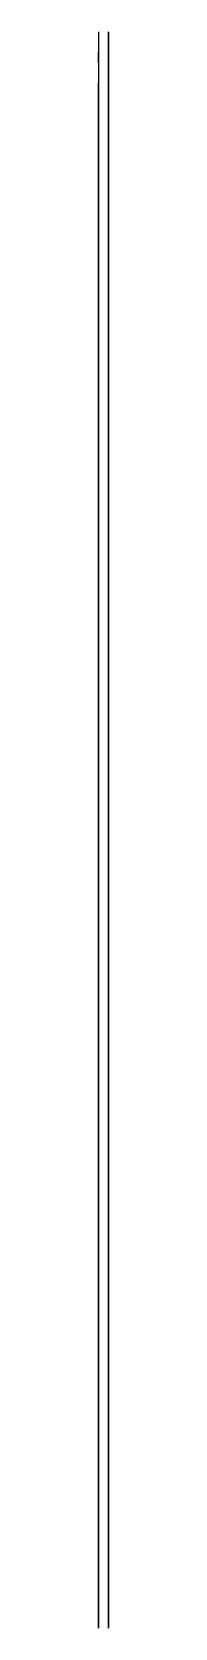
# Model space of a CAD drawing. Header units: centimetres. Extents: x 0 to 0.3, y -26.2 to 20.8.
import ezdxf

# ---------------------------------------------------------------- set-up
doc = ezdxf.new("R2010")
doc.units = ezdxf.units.CM
doc.header["$MEASUREMENT"] = 0
for name, color, linetype in [('Side 2 Skin v6_Sketch1', 7, 'Continuous'), ('Side 2 Skin v6_Sketch2', 7, 'Continuous'), ('Side 2 Skin v6_Sketch3', 7, 'Continuous')]:
    doc.layers.add(name, color=color, linetype=linetype)

msp = doc.modelspace()

# ---------------------------------------------------------------- linework, layer by layer
at = {"layer": 'Side 2 Skin v6_Sketch1'}
for p, q in [((0, 20.8, 6.25), (0, 18.9, 7)), ((0, 20.8, -6.25), (0, 19.1, -7)), ((0, 20.8, 6.25), (0, 20.8, -6.25)), ((0, 20.2, -1), (0, 20.2, -3)), ((0, 20.2, -3), (0, 19.9, -3)), ((0, 19.9, 3), (0, 20.2, 3)), ((0, 19.9, -1), (0, 20.2, -1)), ((0, 20.2, 1), (0, 19.9, 1)), ((0, 20.2, 3), (0, 20.2, 1)), ((0, 19.9, 1), (0, 19.9, 3)), ((0, 19.9, -3), (0, 19.9, -1)), ((0, 19.3, -5.496), (0, 12.364, 6.285)), ((0, 4.5, -6.285), (0, 19.3, -6.285)), ((0, 19.3, -6.285), (0, 19.3, 6.285)), ((0, 19.3, 6.285), (0, 4.5, 6.285)), ((0, 11.9, 6.285), (0, 19.3, -6.285)), ((0, 19.1, -7), (0, -16.25, -7)), ((0, -16.25, 7), (0, 18.9, 7)), ((0, 11.9, 5.496), (0, 18.836, -6.285)), ((0, 15.25, 7), (0, -11.25, 7.8)), ((0, 4.5, -6.285), (0, 11.9, 6.285)), ((0, 4.964, -6.285), (0, 11.9, 5.496)), ((0, 4.5, -5.496), (0, 11.436, 6.285)), ((0, 4.5, 6.285), (0, 4.5, -6.285)), ((0, 3.6, 1), (0, 3.9, 1)), ((0, 3.6, 5), (0, 3.9, 5)), ((0, 3.6, -3), (0, 3.9, -3)), ((0, 3.9, -5), (0, 3.6, -5)), ((0, 3.9, 3), (0, 3.6, 3)), ((0, 3.9, 1), (0, 3.9, -1)), ((0, 3.9, 5), (0, 3.9, 3)), ((0, 3.9, -3), (0, 3.9, -5)), ((0, 3.9, -1), (0, 3.6, -1)), ((0, 3.6, 3), (0, 3.6, 5)), ((0, 3.6, -5), (0, 3.6, -3)), ((0, 3.6, -1), (0, 3.6, 1)), ((0, -6.425, 6.285), (0, 3, -6.285)), ((0, 3, -6.285), (0, -15.85, -6.285)), ((0, 3, 6.285), (0, 3, -6.285)), ((0, -15.85, 6.285), (0, 3, 6.285)), ((0, 3, -5.618), (0, -5.925, 6.285)), ((0, -6.396, 5.58), (0, 2.5, -6.285)), ((0, -2.65, 10), (0, -2.65, -15)), ((0, -13.877, -6.285), (0, -6.396, 5.58)), ((0, -14.35, -6.285), (0, -6.425, 6.285)), ((0, -14.35, -5.535), (0, -6.898, 6.285)), ((0, -11.25, 7), (0, -11.25, -7)), ((0, -14.35, 6.285), (0, -14.35, -6.285)), ((0, -14.95, 5), (0, -14.95, 3)), ((0, -14.95, -1), (0, -15.25, -1)), ((0, -14.95, -3), (0, -14.95, -5)), ((0, -14.95, -5), (0, -15.25, -5)), ((0, -15.25, 1), (0, -14.95, 1)), ((0, -14.95, 1), (0, -14.95, -1)), ((0, -15.25, -3), (0, -14.95, -3)), ((0, -15.25, 5), (0, -14.95, 5)), ((0, -14.95, 3), (0, -15.25, 3)), ((0, -15.25, -1), (0, -15.25, 1)), ((0, -15.25, 3), (0, -15.25, 5)), ((0, -15.25, -5), (0, -15.25, -3)), ((0, -24.75, -3.615), (0, -15.85, -6.285)), ((0, -15.85, 6.285), (0, -15.85, -6.285)), ((0, -24.75, 3.615), (0, -15.85, 6.285)), ((0, -26.25, 4), (0, -16.25, 7)), ((0, -16.25, -7), (0, -26.25, -4)), ((0, -24.75, -3.615), (0, -24.75, 3.615)), ((0, -25.65, 0.75), (0, -25.35, 0.75)), ((0, -25.35, 0.75), (0, -25.35, -0.75)), ((0, -25.35, 3.25), (0, -25.35, 1.75)), ((0, -25.35, -1.75), (0, -25.35, -3.25)), ((0, -25.65, -1.75), (0, -25.35, -1.75)), ((0, -25.35, -0.75), (0, -25.65, -0.75)), ((0, -25.35, 1.75), (0, -25.65, 1.75)), ((0, -25.35, -3.25), (0, -25.65, -3.25)), ((0, -25.65, 3.25), (0, -25.35, 3.25)), ((0, -25.65, -3.25), (0, -25.65, -1.75)), ((0, -25.65, 1.75), (0, -25.65, 3.25)), ((0, -25.65, -0.75), (0, -25.65, 0.75)), ((0, -26.25, -4), (0, -26.25, 4))]:
    msp.add_line(p, q, dxfattribs=at)
msp.add_point((0, 0), dxfattribs=at)
at = {"layer": 'Side 2 Skin v6_Sketch2'}
msp.add_line((0, -12.269, 7.3), (0, 15.231, 6.688), dxfattribs=at)
at = {"layer": 'Side 2 Skin v6_Sketch2', "extrusion": (1, 0, 0)}
msp.add_open_spline([(0, 15.231, 6.688), (0, 15.231, 6.688), (0, 15.225, 6.69), (0, 15.198, 6.697), (0, 15.145, 6.71), (0, 15.084, 6.727), (0, 15.025, 6.746), (0, 14.957, 6.768), (0, 14.878, 6.792), (0, 14.792, 6.818), (0, 14.704, 6.845), (0, 14.616, 6.872), (0, 14.527, 6.9), (0, 14.435, 6.929), (0, 14.34, 6.958), (0, 14.242, 6.988), (0, 14.14, 7.018), (0, 14.036, 7.048), (0, 13.93, 7.079), (0, 13.823, 7.109), (0, 13.714, 7.139), (0, 13.604, 7.168), (0, 13.491, 7.198), (0, 13.376, 7.228), (0, 13.259, 7.258), (0, 13.141, 7.287), (0, 13.021, 7.317), (0, 12.899, 7.347), (0, 12.776, 7.377), (0, 12.652, 7.408), (0, 12.526, 7.438), (0, 12.399, 7.468), (0, 12.271, 7.498), (0, 12.141, 7.529), (0, 12.01, 7.559), (0, 11.878, 7.59), (0, 11.745, 7.62), (0, 11.611, 7.65), (0, 11.476, 7.681), (0, 11.34, 7.711), (0, 11.203, 7.742), (0, 11.065, 7.772), (0, 10.926, 7.803), (0, 10.787, 7.833), (0, 10.646, 7.864), (0, 10.505, 7.894), (0, 10.363, 7.924), (0, 10.22, 7.955), (0, 10.076, 7.985), (0, 9.932, 8.015), (0, 9.787, 8.044), (0, 9.641, 8.074), (0, 9.495, 8.104), (0, 9.348, 8.133), (0, 9.2, 8.162), (0, 9.052, 8.191), (0, 8.903, 8.22), (0, 8.754, 8.249), (0, 8.605, 8.277), (0, 8.454, 8.305), (0, 8.304, 8.333), (0, 8.152, 8.361), (0, 8.001, 8.388), (0, 7.849, 8.414), (0, 7.696, 8.441), (0, 7.543, 8.467), (0, 7.39, 8.492), (0, 7.236, 8.517), (0, 7.081, 8.542), (0, 6.926, 8.566), (0, 6.771, 8.59), (0, 6.615, 8.613), (0, 6.459, 8.636), (0, 6.302, 8.659), (0, 6.145, 8.682), (0, 5.988, 8.704), (0, 5.831, 8.725), (0, 5.673, 8.746), (0, 5.515, 8.767), (0, 5.356, 8.787), (0, 5.197, 8.807), (0, 5.038, 8.827), (0, 4.879, 8.846), (0, 4.719, 8.864), (0, 4.559, 8.882), (0, 4.399, 8.9), (0, 4.239, 8.917), (0, 4.078, 8.934), (0, 3.918, 8.951), (0, 3.757, 8.967), (0, 3.596, 8.982), (0, 3.434, 8.998), (0, 3.273, 9.013), (0, 3.111, 9.027), (0, 2.95, 9.041), (0, 2.788, 9.054), (0, 2.626, 9.068), (0, 2.464, 9.08), (0, 2.302, 9.092), (0, 2.14, 9.104), (0, 1.978, 9.116), (0, 1.815, 9.126), (0, 1.653, 9.137), (0, 1.491, 9.147), (0, 1.329, 9.156), (0, 1.166, 9.165), (0, 1.004, 9.174), (0, 0.842, 9.182), (0, 0.679, 9.19), (0, 0.517, 9.197), (0, 0.355, 9.204), (0, 0.193, 9.211), (0, 0.031, 9.217), (0, -0.131, 9.222), (0, -0.292, 9.227), (0, -0.454, 9.231), (0, -0.615, 9.235), (0, -0.777, 9.239), (0, -0.938, 9.242), (0, -1.099, 9.245), (0, -1.26, 9.247), (0, -1.421, 9.249), (0, -1.581, 9.25), (0, -1.741, 9.251), (0, -1.901, 9.251), (0, -2.061, 9.251), (0, -2.22, 9.251), (0, -2.38, 9.25), (0, -2.538, 9.248), (0, -2.697, 9.246), (0, -2.855, 9.244), (0, -3.013, 9.241), (0, -3.171, 9.237), (0, -3.328, 9.233), (0, -3.485, 9.229), (0, -3.642, 9.224), (0, -3.798, 9.218), (0, -3.953, 9.212), (0, -4.109, 9.206), (0, -4.264, 9.199), (0, -4.418, 9.192), (0, -4.572, 9.184), (0, -4.725, 9.175), (0, -4.878, 9.166), (0, -5.03, 9.157), (0, -5.182, 9.147), (0, -5.333, 9.137), (0, -5.484, 9.126), (0, -5.634, 9.114), (0, -5.783, 9.102), (0, -5.932, 9.089), (0, -6.08, 9.076), (0, -6.228, 9.062), (0, -6.374, 9.048), (0, -6.52, 9.033), (0, -6.666, 9.018), (0, -6.81, 9.002), (0, -6.954, 8.986), (0, -7.097, 8.968), (0, -7.239, 8.951), (0, -7.38, 8.933), (0, -7.521, 8.914), (0, -7.66, 8.894), (0, -7.799, 8.874), (0, -7.937, 8.853), (0, -8.073, 8.832), (0, -8.209, 8.81), (0, -8.344, 8.788), (0, -8.477, 8.764), (0, -8.61, 8.741), (0, -8.741, 8.716), (0, -8.871, 8.691), (0, -9, 8.665), (0, -9.128, 8.638), (0, -9.254, 8.611), (0, -9.38, 8.583), (0, -9.503, 8.554), (0, -9.626, 8.524), (0, -9.747, 8.494), (0, -9.866, 8.463), (0, -9.984, 8.431), (0, -10.101, 8.398), (0, -10.216, 8.365), (0, -10.329, 8.33), (0, -10.44, 8.295), (0, -10.549, 8.259), (0, -10.656, 8.221), (0, -10.762, 8.183), (0, -10.865, 8.143), (0, -10.966, 8.103), (0, -11.065, 8.061), (0, -11.162, 8.018), (0, -11.256, 7.975), (0, -11.347, 7.93), (0, -11.436, 7.884), (0, -11.521, 7.836), (0, -11.604, 7.787), (0, -11.683, 7.737), (0, -11.759, 7.685), (0, -11.831, 7.632), (0, -11.899, 7.577), (0, -11.963, 7.521), (0, -12.023, 7.464), (0, -12.078, 7.405), (0, -12.128, 7.345), (0, -12.172, 7.283), (0, -12.208, 7.22), (0, -12.236, 7.157), (0, -12.256, 7.092), (0, -12.269, 7.027), (0, -12.276, 6.963), (0, -12.269, 6.903), (0, -12.243, 6.85), (0, -12.201, 6.806), (0, -12.145, 6.768), (0, -12.08, 6.736), (0, -12.009, 6.708), (0, -11.932, 6.682), (0, -11.852, 6.658), (0, -11.767, 6.635), (0, -11.678, 6.615), (0, -11.586, 6.596), (0, -11.49, 6.58), (0, -11.391, 6.566), (0, -11.289, 6.553), (0, -11.185, 6.542), (0, -11.077, 6.531), (0, -10.967, 6.522), (0, -10.855, 6.513), (0, -10.741, 6.505), (0, -10.624, 6.498), (0, -10.505, 6.492), (0, -10.385, 6.486), (0, -10.262, 6.481), (0, -10.137, 6.476), (0, -10.011, 6.471), (0, -9.883, 6.467), (0, -9.754, 6.464), (0, -9.623, 6.461), (0, -9.49, 6.458), (0, -9.356, 6.455), (0, -9.221, 6.453), (0, -9.084, 6.451), (0, -8.946, 6.449), (0, -8.807, 6.448), (0, -8.666, 6.446), (0, -8.525, 6.445), (0, -8.382, 6.444), (0, -8.238, 6.444), (0, -8.093, 6.443), (0, -7.947, 6.443), (0, -7.8, 6.443), (0, -7.652, 6.443), (0, -7.503, 6.443), (0, -7.353, 6.443), (0, -7.202, 6.444), (0, -7.051, 6.444), (0, -6.898, 6.445), (0, -6.745, 6.446), (0, -6.591, 6.447), (0, -6.436, 6.448), (0, -6.28, 6.449), (0, -6.124, 6.45), (0, -5.966, 6.452), (0, -5.809, 6.453), (0, -5.65, 6.455), (0, -5.491, 6.456), (0, -5.331, 6.458), (0, -5.171, 6.46), (0, -5.01, 6.462), (0, -4.849, 6.464), (0, -4.687, 6.466), (0, -4.524, 6.468), (0, -4.361, 6.47), (0, -4.198, 6.472), (0, -4.034, 6.475), (0, -3.869, 6.477), (0, -3.704, 6.479), (0, -3.539, 6.482), (0, -3.373, 6.485), (0, -3.207, 6.487), (0, -3.041, 6.49), (0, -2.874, 6.493), (0, -2.707, 6.496), (0, -2.539, 6.499), (0, -2.371, 6.501), (0, -2.203, 6.504), (0, -2.035, 6.508), (0, -1.866, 6.511), (0, -1.697, 6.514), (0, -1.528, 6.517), (0, -1.359, 6.52), (0, -1.189, 6.524), (0, -1.019, 6.527), (0, -0.849, 6.531), (0, -0.679, 6.534), (0, -0.509, 6.538), (0, -0.339, 6.542), (0, -0.168, 6.546), (0, 0.003, 6.55), (0, 0.173, 6.554), (0, 0.344, 6.558), (0, 0.515, 6.562), (0, 0.686, 6.567), (0, 0.857, 6.572), (0, 1.028, 6.576), (0, 1.199, 6.581), (0, 1.37, 6.586), (0, 1.541, 6.591), (0, 1.713, 6.597), (0, 1.884, 6.602), (0, 2.055, 6.608), (0, 2.226, 6.613), (0, 2.397, 6.619), (0, 2.568, 6.625), (0, 2.739, 6.631), (0, 2.91, 6.637), (0, 3.081, 6.643), (0, 3.252, 6.649), (0, 3.423, 6.656), (0, 3.594, 6.662), (0, 3.765, 6.669), (0, 3.935, 6.675), (0, 4.106, 6.682), (0, 4.276, 6.688), (0, 4.446, 6.695), (0, 4.616, 6.702), (0, 4.786, 6.708), (0, 4.956, 6.715), (0, 5.125, 6.722), (0, 5.295, 6.729), (0, 5.464, 6.735), (0, 5.633, 6.742), (0, 5.801, 6.748), (0, 5.97, 6.755), (0, 6.138, 6.761), (0, 6.306, 6.767), (0, 6.473, 6.774), (0, 6.64, 6.78), (0, 6.807, 6.786), (0, 6.974, 6.792), (0, 7.14, 6.797), (0, 7.305, 6.803), (0, 7.471, 6.808), (0, 7.636, 6.813), (0, 7.8, 6.818), (0, 7.964, 6.823), (0, 8.127, 6.828), (0, 8.29, 6.832), (0, 8.453, 6.837), (0, 8.615, 6.841), (0, 8.776, 6.845), (0, 8.936, 6.848), (0, 9.096, 6.852), (0, 9.256, 6.855), (0, 9.414, 6.858), (0, 9.572, 6.861), (0, 9.73, 6.863), (0, 9.886, 6.865), (0, 10.042, 6.867), (0, 10.197, 6.869), (0, 10.351, 6.87), (0, 10.504, 6.871), (0, 10.656, 6.872), (0, 10.808, 6.873), (0, 10.958, 6.873), (0, 11.108, 6.873), (0, 11.256, 6.873), (0, 11.403, 6.872), (0, 11.55, 6.871), (0, 11.695, 6.87), (0, 11.838, 6.869), (0, 11.981, 6.867), (0, 12.122, 6.865), (0, 12.262, 6.862), (0, 12.4, 6.859), (0, 12.538, 6.856), (0, 12.674, 6.852), (0, 12.808, 6.849), (0, 12.941, 6.845), (0, 13.072, 6.84), (0, 13.201, 6.836), (0, 13.328, 6.831), (0, 13.452, 6.825), (0, 13.575, 6.82), (0, 13.696, 6.814), (0, 13.816, 6.807), (0, 13.933, 6.801), (0, 14.049, 6.794), (0, 14.161, 6.786), (0, 14.27, 6.779), (0, 14.375, 6.772), (0, 14.476, 6.765), (0, 14.574, 6.758), (0, 14.671, 6.749), (0, 14.767, 6.74), (0, 14.859, 6.73), (0, 14.943, 6.722), (0, 15.016, 6.715), (0, 15.079, 6.709), (0, 15.143, 6.701), (0, 15.197, 6.693), (0, 15.225, 6.688), (0, 15.231, 6.688), (0, 15.231, 6.688)], degree=5, dxfattribs=at)
at = {"layer": 'Side 2 Skin v6_Sketch2'}
for p in [(0, 15.25, 7), (0, 0), (0, -11.25, 7)]:
    msp.add_point(p, dxfattribs=at)
at = {"layer": 'Side 2 Skin v6_Sketch3'}
for p, q in [((0.3, 20.8, -6.25), (0.3, 20.8, 6.25)), ((0.3, 20.8, 6.25), (0.3, 18.9, 7)), ((0.3, 19.1, -7), (0.3, 20.8, -6.25)), ((0.3, 20.2, 1), (0.3, 19.9, 1)), ((0.3, 19.9, -1), (0.3, 20.2, -1)), ((0.3, 19.9, 3), (0.3, 20.2, 3)), ((0.3, 20.2, -3), (0.3, 19.9, -3)), ((0.3, 20.2, -1), (0.3, 20.2, -3)), ((0.3, 20.2, 3), (0.3, 20.2, 1)), ((0.3, 19.9, -3), (0.3, 19.9, -1)), ((0.3, 19.9, 1), (0.3, 19.9, 3)), ((0.3, -16.25, -7), (0.3, 19.1, -7)), ((0.3, 18.9, 7), (0.3, 14.201, 7)), ((0.3, 3.6, -3), (0.3, 3.9, -3)), ((0.3, 3.9, -3), (0.3, 3.9, -5)), ((0.3, 3.9, 3), (0.3, 3.6, 3)), ((0.3, 3.9, 1), (0.3, 3.9, -1)), ((0.3, 3.6, 1), (0.3, 3.9, 1)), ((0.3, 3.9, -5), (0.3, 3.6, -5)), ((0.3, 3.9, -1), (0.3, 3.6, -1)), ((0.3, 3.6, 5), (0.3, 3.9, 5)), ((0.3, 3.9, 5), (0.3, 3.9, 3)), ((0.3, 3.6, -1), (0.3, 3.6, 1)), ((0.3, 3.6, -5), (0.3, 3.6, -3)), ((0.3, 3.6, 3), (0.3, 3.6, 5)), ((0.3, -12.271, 7), (0.3, -16.25, 7)), ((0.3, -14.95, -5), (0.3, -15.25, -5)), ((0.3, -15.25, 1), (0.3, -14.95, 1)), ((0.3, -14.95, 1), (0.3, -14.95, -1)), ((0.3, -15.25, -3), (0.3, -14.95, -3)), ((0.3, -14.95, -3), (0.3, -14.95, -5)), ((0.3, -14.95, 3), (0.3, -15.25, 3)), ((0.3, -14.95, -1), (0.3, -15.25, -1)), ((0.3, -15.25, 5), (0.3, -14.95, 5)), ((0.3, -14.95, 5), (0.3, -14.95, 3)), ((0.3, -15.25, -5), (0.3, -15.25, -3)), ((0.3, -15.25, -1), (0.3, -15.25, 1)), ((0.3, -15.25, 3), (0.3, -15.25, 5)), ((0.3, -26.25, -4), (0.3, -16.25, -7)), ((0.3, -16.25, 7), (0.3, -26.25, 4)), ((0.3, -25.35, 0.75), (0.3, -25.35, -0.75)), ((0.3, -25.65, 0.75), (0.3, -25.35, 0.75)), ((0.3, -25.35, 3.25), (0.3, -25.35, 1.75)), ((0.3, -25.35, -0.75), (0.3, -25.65, -0.75)), ((0.3, -25.35, 1.75), (0.3, -25.65, 1.75)), ((0.3, -25.65, 3.25), (0.3, -25.35, 3.25)), ((0.3, -25.35, -3.25), (0.3, -25.65, -3.25)), ((0.3, -25.35, -1.75), (0.3, -25.35, -3.25)), ((0.3, -25.65, -1.75), (0.3, -25.35, -1.75)), ((0.3, -25.65, 1.75), (0.3, -25.65, 3.25)), ((0.3, -25.65, -0.75), (0.3, -25.65, 0.75)), ((0.3, -25.65, -3.25), (0.3, -25.65, -1.75)), ((0.3, -26.25, 4), (0.3, -26.25, -4))]:
    msp.add_line(p, q, dxfattribs=at)
at = {"layer": 'Side 2 Skin v6_Sketch3', "extrusion": (1, 0, 0)}
for centre in [(1.729, 7.825, 0.3), (-5.921, 7.7, 0.3)]:
    msp.add_circle(centre, 0.525, dxfattribs=at)
msp.add_open_spline([(0.3, 14.201, 7), (0.3, 14.189, 7.004), (0.3, 14.156, 7.013), (0.3, 14.102, 7.029), (0.3, 14.027, 7.051), (0.3, 13.93, 7.079), (0.3, 13.823, 7.109), (0.3, 13.714, 7.139), (0.3, 13.604, 7.168), (0.3, 13.491, 7.198), (0.3, 13.376, 7.228), (0.3, 13.259, 7.258), (0.3, 13.141, 7.287), (0.3, 13.021, 7.317), (0.3, 12.899, 7.347), (0.3, 12.776, 7.377), (0.3, 12.652, 7.408), (0.3, 12.526, 7.438), (0.3, 12.399, 7.468), (0.3, 12.271, 7.498), (0.3, 12.141, 7.529), (0.3, 12.01, 7.559), (0.3, 11.878, 7.59), (0.3, 11.745, 7.62), (0.3, 11.611, 7.65), (0.3, 11.476, 7.681), (0.3, 11.34, 7.711), (0.3, 11.203, 7.742), (0.3, 11.065, 7.772), (0.3, 10.926, 7.803), (0.3, 10.787, 7.833), (0.3, 10.646, 7.864), (0.3, 10.505, 7.894), (0.3, 10.363, 7.924), (0.3, 10.22, 7.955), (0.3, 10.076, 7.985), (0.3, 9.932, 8.015), (0.3, 9.787, 8.044), (0.3, 9.641, 8.074), (0.3, 9.495, 8.104), (0.3, 9.348, 8.133), (0.3, 9.2, 8.162), (0.3, 9.052, 8.191), (0.3, 8.903, 8.22), (0.3, 8.754, 8.249), (0.3, 8.605, 8.277), (0.3, 8.454, 8.305), (0.3, 8.304, 8.333), (0.3, 8.152, 8.361), (0.3, 8.001, 8.388), (0.3, 7.849, 8.414), (0.3, 7.696, 8.441), (0.3, 7.543, 8.467), (0.3, 7.39, 8.492), (0.3, 7.236, 8.517), (0.3, 7.081, 8.542), (0.3, 6.926, 8.566), (0.3, 6.771, 8.59), (0.3, 6.615, 8.613), (0.3, 6.459, 8.636), (0.3, 6.302, 8.659), (0.3, 6.145, 8.682), (0.3, 5.988, 8.704), (0.3, 5.831, 8.725), (0.3, 5.673, 8.746), (0.3, 5.515, 8.767), (0.3, 5.356, 8.787), (0.3, 5.197, 8.807), (0.3, 5.038, 8.827), (0.3, 4.879, 8.846), (0.3, 4.719, 8.864), (0.3, 4.559, 8.882), (0.3, 4.399, 8.9), (0.3, 4.239, 8.917), (0.3, 4.078, 8.934), (0.3, 3.918, 8.951), (0.3, 3.757, 8.967), (0.3, 3.596, 8.982), (0.3, 3.434, 8.998), (0.3, 3.273, 9.013), (0.3, 3.111, 9.027), (0.3, 2.95, 9.041), (0.3, 2.788, 9.054), (0.3, 2.626, 9.068), (0.3, 2.464, 9.08), (0.3, 2.302, 9.092), (0.3, 2.14, 9.104), (0.3, 1.978, 9.116), (0.3, 1.815, 9.126), (0.3, 1.653, 9.137), (0.3, 1.491, 9.147), (0.3, 1.329, 9.156), (0.3, 1.166, 9.165), (0.3, 1.004, 9.174), (0.3, 0.842, 9.182), (0.3, 0.679, 9.19), (0.3, 0.517, 9.197), (0.3, 0.355, 9.204), (0.3, 0.193, 9.211), (0.3, 0.031, 9.217), (0.3, -0.131, 9.222), (0.3, -0.292, 9.227), (0.3, -0.454, 9.231), (0.3, -0.615, 9.235), (0.3, -0.777, 9.239), (0.3, -0.938, 9.242), (0.3, -1.099, 9.245), (0.3, -1.26, 9.247), (0.3, -1.421, 9.249), (0.3, -1.581, 9.25), (0.3, -1.741, 9.251), (0.3, -1.901, 9.251), (0.3, -2.061, 9.251), (0.3, -2.22, 9.251), (0.3, -2.38, 9.25), (0.3, -2.538, 9.248), (0.3, -2.697, 9.246), (0.3, -2.855, 9.244), (0.3, -3.013, 9.241), (0.3, -3.171, 9.237), (0.3, -3.328, 9.233), (0.3, -3.485, 9.229), (0.3, -3.642, 9.224), (0.3, -3.798, 9.218), (0.3, -3.953, 9.212), (0.3, -4.109, 9.206), (0.3, -4.264, 9.199), (0.3, -4.418, 9.192), (0.3, -4.572, 9.184), (0.3, -4.725, 9.175), (0.3, -4.878, 9.166), (0.3, -5.03, 9.157), (0.3, -5.182, 9.147), (0.3, -5.333, 9.137), (0.3, -5.484, 9.126), (0.3, -5.634, 9.114), (0.3, -5.783, 9.102), (0.3, -5.932, 9.089), (0.3, -6.08, 9.076), (0.3, -6.228, 9.062), (0.3, -6.374, 9.048), (0.3, -6.52, 9.033), (0.3, -6.666, 9.018), (0.3, -6.81, 9.002), (0.3, -6.954, 8.986), (0.3, -7.097, 8.968), (0.3, -7.239, 8.951), (0.3, -7.38, 8.933), (0.3, -7.521, 8.914), (0.3, -7.66, 8.894), (0.3, -7.799, 8.874), (0.3, -7.937, 8.853), (0.3, -8.073, 8.832), (0.3, -8.209, 8.81), (0.3, -8.344, 8.788), (0.3, -8.477, 8.764), (0.3, -8.61, 8.741), (0.3, -8.741, 8.716), (0.3, -8.871, 8.691), (0.3, -9, 8.665), (0.3, -9.128, 8.638), (0.3, -9.254, 8.611), (0.3, -9.38, 8.583), (0.3, -9.503, 8.554), (0.3, -9.626, 8.524), (0.3, -9.747, 8.494), (0.3, -9.866, 8.463), (0.3, -9.984, 8.431), (0.3, -10.101, 8.398), (0.3, -10.216, 8.365), (0.3, -10.329, 8.33), (0.3, -10.44, 8.295), (0.3, -10.549, 8.259), (0.3, -10.656, 8.221), (0.3, -10.762, 8.183), (0.3, -10.865, 8.143), (0.3, -10.966, 8.103), (0.3, -11.065, 8.061), (0.3, -11.162, 8.018), (0.3, -11.256, 7.975), (0.3, -11.347, 7.93), (0.3, -11.436, 7.884), (0.3, -11.521, 7.836), (0.3, -11.604, 7.787), (0.3, -11.683, 7.737), (0.3, -11.759, 7.685), (0.3, -11.831, 7.632), (0.3, -11.899, 7.577), (0.3, -11.963, 7.521), (0.3, -12.023, 7.464), (0.3, -12.078, 7.405), (0.3, -12.128, 7.345), (0.3, -12.172, 7.283), (0.3, -12.208, 7.22), (0.3, -12.236, 7.157), (0.3, -12.253, 7.099), (0.3, -12.263, 7.055), (0.3, -12.268, 7.024), (0.3, -12.27, 7.005), (0.3, -12.271, 7)], degree=5, knots=[0.0334854, 0.0334854, 0.0334854, 0.0334854, 0.0334854, 0.0334854, 0.035, 0.0375, 0.04, 0.0425, 0.045, 0.0475, 0.05, 0.0525, 0.055, 0.0575, 0.06, 0.0625, 0.065, 0.0675, 0.07, 0.0725, 0.075, 0.0775, 0.08, 0.0825, 0.085, 0.0875, 0.09, 0.0925, 0.095, 0.0975, 0.1, 0.1025, 0.105, 0.1075, 0.11, 0.1125, 0.115, 0.1175, 0.12, 0.1225, 0.125, 0.1275, 0.13, 0.1325, 0.135, 0.1375, 0.14, 0.1425, 0.145, 0.1475, 0.15, 0.1525, 0.155, 0.1575, 0.16, 0.1625, 0.165, 0.1675, 0.17, 0.1725, 0.175, 0.1775, 0.18, 0.1825, 0.185, 0.1875, 0.19, 0.1925, 0.195, 0.1975, 0.2, 0.2025, 0.205, 0.2075, 0.21, 0.2125, 0.215, 0.2175, 0.22, 0.2225, 0.225, 0.2275, 0.23, 0.2325, 0.235, 0.2375, 0.24, 0.2425, 0.245, 0.2475, 0.25, 0.2525, 0.255, 0.2575, 0.26, 0.2625, 0.265, 0.2675, 0.27, 0.2725, 0.275, 0.2775, 0.28, 0.2825, 0.285, 0.2875, 0.29, 0.2925, 0.295, 0.2975, 0.3, 0.3025, 0.305, 0.3075, 0.31, 0.3125, 0.315, 0.3175, 0.32, 0.3225, 0.325, 0.3275, 0.33, 0.3325, 0.335, 0.3375, 0.34, 0.3425, 0.345, 0.3475, 0.35, 0.3525, 0.355, 0.3575, 0.36, 0.3625, 0.365, 0.3675, 0.37, 0.3725, 0.375, 0.3775, 0.38, 0.3825, 0.385, 0.3875, 0.39, 0.3925, 0.395, 0.3975, 0.4, 0.4025, 0.405, 0.4075, 0.41, 0.4125, 0.415, 0.4175, 0.42, 0.4225, 0.425, 0.4275, 0.43, 0.4325, 0.435, 0.4375, 0.44, 0.4425, 0.445, 0.4475, 0.45, 0.4525, 0.455, 0.4575, 0.46, 0.4625, 0.465, 0.4675, 0.47, 0.4725, 0.475, 0.4775, 0.48, 0.4825, 0.485, 0.4875, 0.49, 0.4925, 0.495, 0.4975, 0.5, 0.5025, 0.505, 0.5075, 0.51, 0.5125, 0.515, 0.5175, 0.5185583, 0.5185583, 0.5185583, 0.5185583, 0.5185583, 0.5185583], dxfattribs=at)
at = {"layer": 'Side 2 Skin v6_Sketch3'}
msp.add_point((0.3, 0), dxfattribs=at)

doc.saveas('drawing.dxf')
